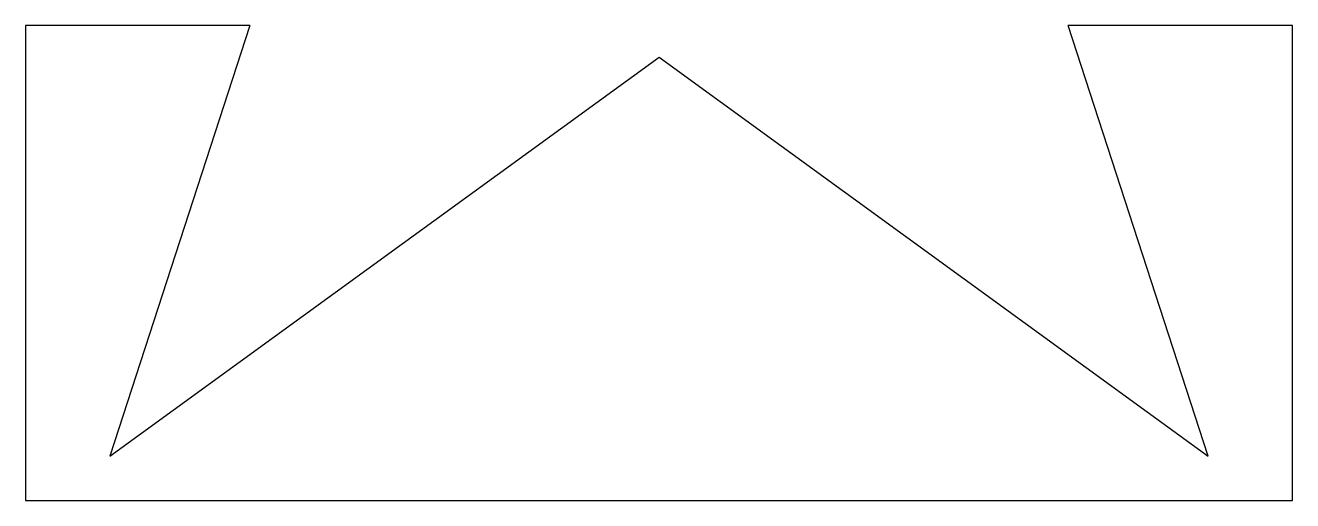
# Model space of a CAD drawing. Header units: millimetres. Extents: x -60 to 60, y -76 to -31.
import ezdxf

# ---------------------------------------------------------------- set-up
doc = ezdxf.new("R2010")
doc.units = ezdxf.units.MM

msp = doc.modelspace()

# ---------------------------------------------------------------- linework, layer by layer
at = {"color": 7, "linetype": 'Continuous', "lineweight": 25}
for p, q in [((-38.75, -30.79), (-60, -30.79)), ((-60, -30.79), (-60, -75.79)), ((-38.75, -30.79), (-52, -71.57)), ((60, -30.79), (38.75, -30.79)), ((52, -71.57), (38.75, -30.79)), ((60, -75.79), (60, -30.79)), ((-52, -71.57), (0, -33.79)), ((0, -33.79), (52, -71.57)), ((-60, -75.79), (60, -75.79))]:
    msp.add_line(p, q, dxfattribs=at)

doc.saveas('drawing.dxf')
